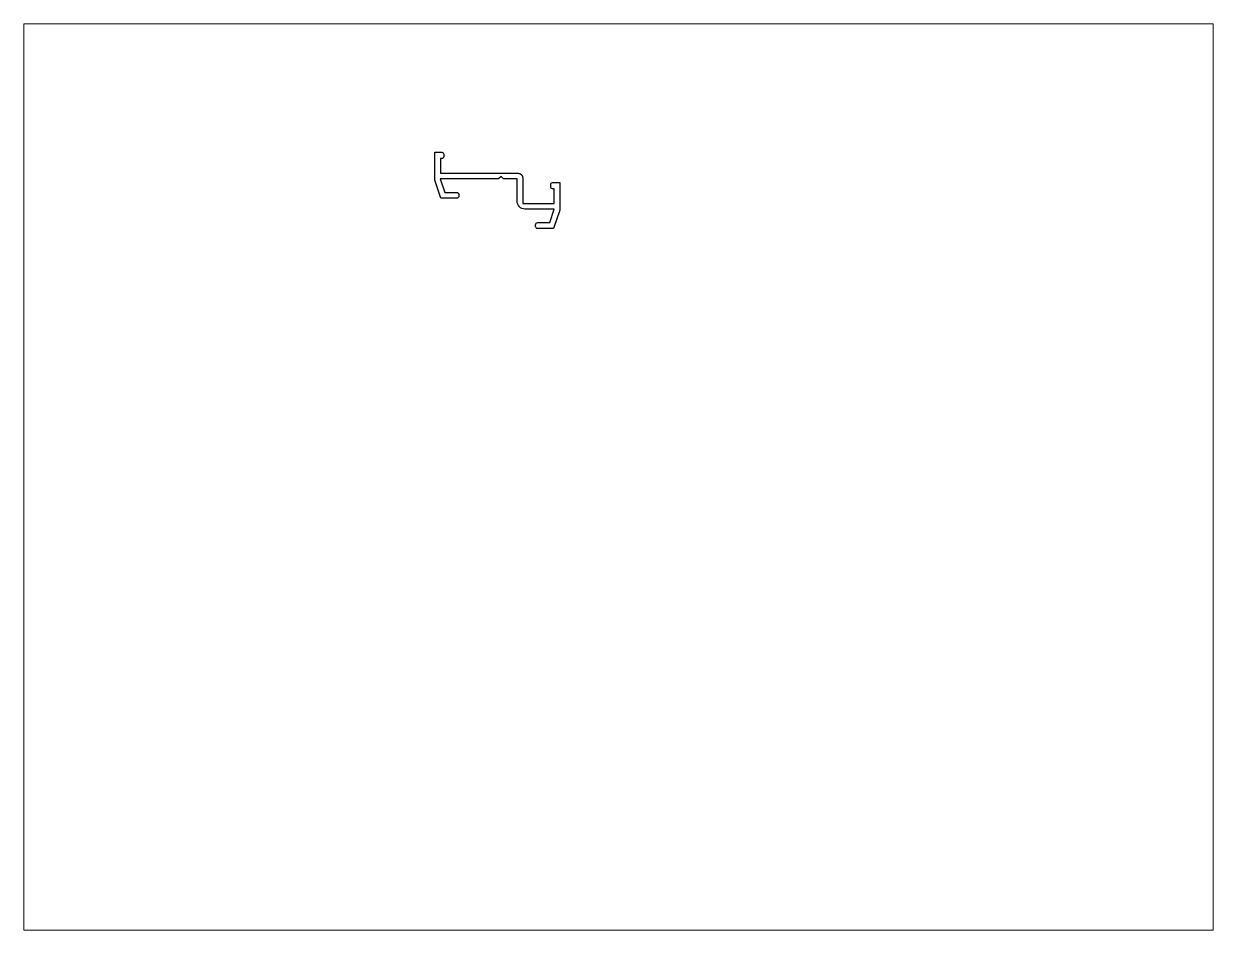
# Paper-space layout 'Layout1' of a CAD drawing. Extents: x 27 to 240, y 20 to 183.
# The model-space entities are those that its viewports show. They can reach past a viewport. Long polylines and large blocks are cut down to what shows.
import ezdxf

# ---------------------------------------------------------------- set-up
doc = ezdxf.new("R2010")
doc.units = 0
doc.header["$LTSCALE"] = 15
doc.layers.get('0').update_dxf_attribs({"linetype": 'CONTINUOUS'})
doc.layers.add('ANA', color=220, linetype='CONTINUOUS')

msp = doc.modelspace()

# ---------------------------------------------------------------- linework, layer by layer
at = {"layer": 'ANA', "color": 0}
msp.add_lwpolyline([(157.64, 226.97), (153.24, 226.97), (152.44, 227.77), (151.64, 226.97), (132.71, 226.97), (134.17, 222.57), (138.04, 222.57, -0.414214), (138.74, 221.87), (138.74, 221.37, -0.414214), (138.04, 220.67), (132.91, 220.67), (130.94, 226.57), (130.94, 235.57), (133.24, 235.57, -0.414214), (133.84, 234.97), (133.84, 234.17, -0.414214), (133.24, 233.57), (132.74, 233.57), (132.74, 228.77), (157.94, 228.77, -0.414214), (159.44, 227.27), (159.44, 218.97), (169.64, 218.97), (169.64, 223.77), (169.14, 223.77, -0.414214), (168.54, 224.37), (168.54, 225.17, -0.414214), (169.14, 225.77), (171.44, 225.77), (171.44, 216.77), (169.47, 210.87), (164.34, 210.87, -0.414214), (163.64, 211.57), (163.64, 212.07, -0.414214), (164.34, 212.77), (168.21, 212.77), (169.68, 217.17), (160.14, 217.17, -0.414214), (157.64, 219.67)], format="xyb", close=True, dxfattribs=at)

psp = doc.layouts.get("Layout1")

# ---------------------------------------------------------------- viewports
at = {"layer": '0', "color": 0, "linetype": 'BYBLOCK', "ltscale": 0.05}
psp.add_viewport(center=(133.35, 101.6), size=(213.36, 162.56), view_center_point=(190.51, 130.3), view_height=293.8955, dxfattribs=at)

doc.saveas('drawing.dxf')
